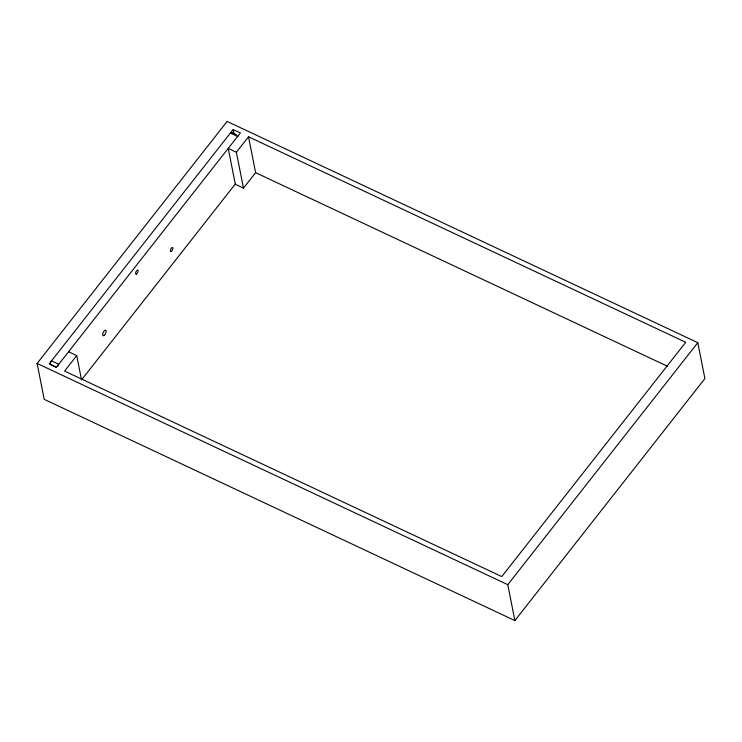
<?xml version="1.0" encoding="UTF-8"?>
<svg xmlns="http://www.w3.org/2000/svg" width="742" height="742" viewBox="0 0 742 742"><rect width="100%" height="100%" fill="white"/><g stroke="black" fill="none" stroke-linecap="round" stroke-linejoin="round"><path stroke-width="1.11" d="M37.1 363.441L227.117 121.428L697.795 342.674L704.9 378.559L514.883 620.572L44.205 399.326L37.1 363.441L507.778 584.687L514.883 620.572M233.127 129.544L49.185 363.83L56.429 367.234L240.371 132.948L233.127 129.544L234.018 134.033M68.57 351.773L76.714 355.603L64.573 371.065L501.768 576.571L685.71 342.285L248.514 136.778L236.373 152.249L243.478 188.125L235.335 184.304L228.23 148.419L236.373 152.249M81.546 379.867L235.372 183.942M243.478 188.125L255.619 172.663L248.514 136.778M507.778 584.687L697.795 342.674M236.383 134.701L232.246 132.753A2.792 1.15 -64.8 0 0 230.372 133.059L237.616 136.463A2.792 1.15 -64.8 0 1 238.618 135.61M255.619 172.663L667.652 366.344M51.328 364.99L56.503 367.42M76.714 355.603L81.379 379.153M57.755 366.158A2.792 1.15 -64.8 0 1 58.748 364.285L51.504 360.881A2.792 1.15 -64.8 0 0 50.289 364.498M136.445 274.03A2.226 0.918 -64.8 0 0 138.058 270.524A2.226 0.918 -64.8 0 0 135.99 271.73A2.226 0.918 -64.8 0 0 136.445 274.03M171.281 251.445A2.226 0.918 -64.8 0 0 172.895 247.939A2.226 0.918 -64.8 0 0 170.827 249.145A2.226 0.918 -64.8 0 0 171.281 251.445M103.861 335.579A3.061 1.261 -64.8 0 0 106.087 330.765A3.061 1.261 -64.8 0 0 103.24 332.425A3.061 1.261 -64.8 0 0 103.861 335.579"/></g></svg>
